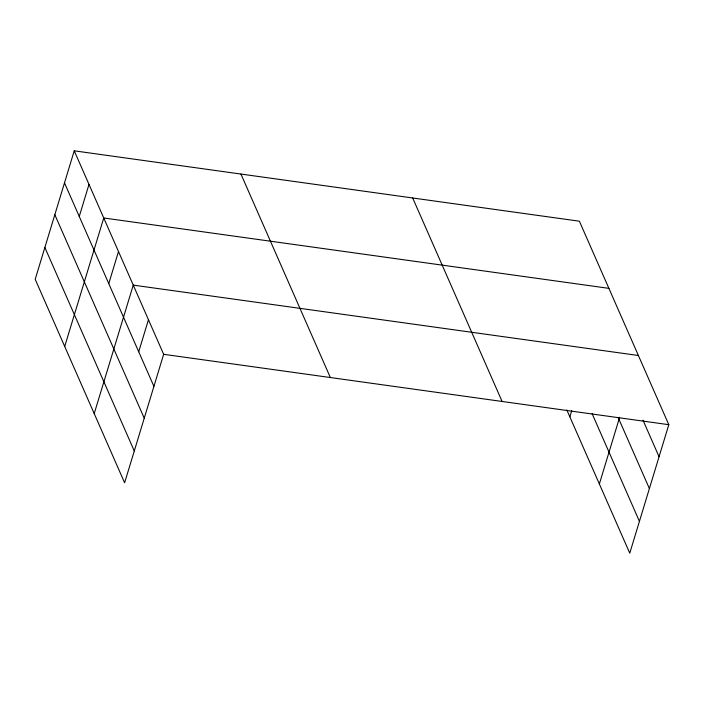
<?xml version="1.0" encoding="UTF-8"?>
<svg xmlns="http://www.w3.org/2000/svg" width="704" height="704" viewBox="0 0 704 704"><rect width="100%" height="100%" fill="white"/><g stroke="black" fill="none" stroke-linecap="round" stroke-linejoin="round"><path stroke-width="1.06" d="M74.237 150.823L35.2 279.312L124.617 482.794L163.654 354.306L74.237 150.823L579.383 221.206L668.8 424.688L629.763 553.177L566.817 409.93M79.253 216.454L88.994 184.404M64.706 346.465L103.743 217.976L608.89 288.358M108.759 283.606L118.501 251.548M94.213 413.609L133.25 285.12L638.396 355.502M138.714 351.771L148.456 319.713M569.853 416.847L571.727 410.687M599.359 483.991L619.617 417.331M163.654 354.306L668.8 424.688M642.99 420.174L659.058 456.738M618.121 417.41L649.396 488.567M592.108 413.653L639.434 521.347M412.685 197.982L502.102 401.456M240.935 174.055L330.352 377.529M64.495 182.882L153.912 386.364M54.833 214.702L144.241 418.185M44.871 247.491L134.279 450.974"/></g></svg>
